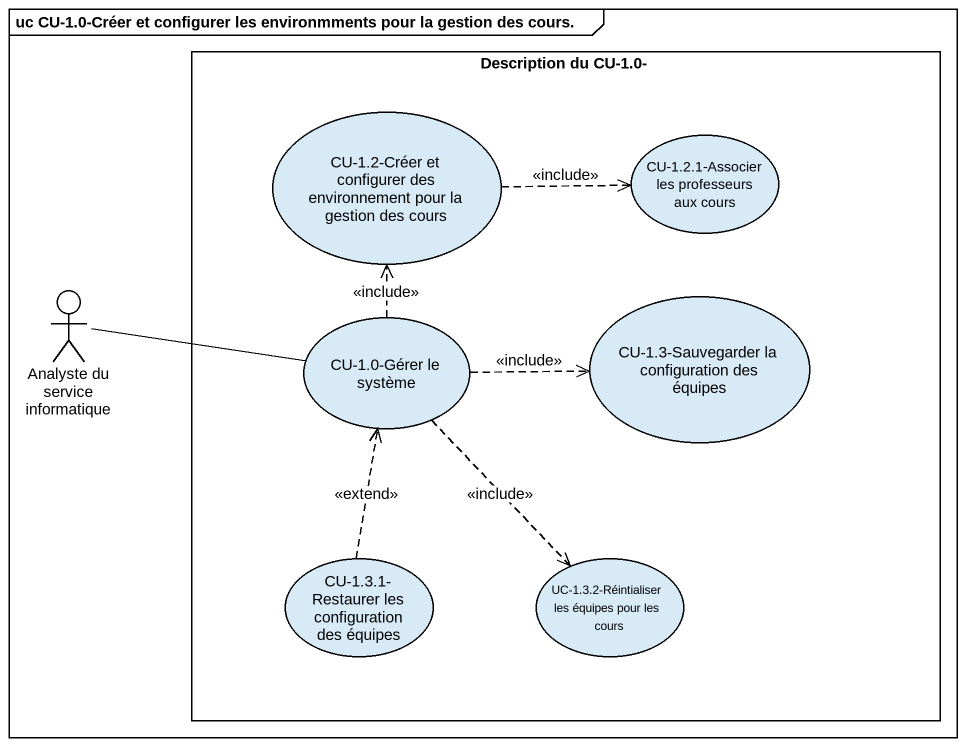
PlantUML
@startuml
mainframe uc CU-1.0-Créer et configurer les environmments pour la gestion des cours.
rectangle "Description du CU-1.0-" as Description_du_CU_1_0 {
  usecase "CU-1.2-Créer et configurer des environnement pour la gestion des cours" as CU_1_2_Créer_et_configurer
  usecase "CU-1.2.1-Associer les professeurs aux cours" as CU_1_2_1_Associer_les
  usecase "CU-1.0-Gérer le système" as CU_1_0_Gérer_le_système
  usecase "CU-1.3-Sauvegarder la configuration des équipes" as CU_1_3_Sauvegarder_la
  usecase "CU-1.3.1- Restaurer les configuration des équipes" as CU_1_3_1_Restaurer_les
  usecase "UC-1.3.2-Réintialiser les équipes pour les cours" as UC_1_3_2_Réintialiser_les
}
actor "Analyste du service informatique" as Analyste_du_service
CU_1_2_Créer_et_configurer .right.> CU_1_2_1_Associer_les : <<include>>
Analyste_du_service -right- CU_1_0_Gérer_le_système
CU_1_0_Gérer_le_système .up.> CU_1_2_Créer_et_configurer : <<include>>
CU_1_0_Gérer_le_système .right.> CU_1_3_Sauvegarder_la : <<include>>
CU_1_0_Gérer_le_système ..> UC_1_3_2_Réintialiser_les : <<include>>
CU_1_3_1_Restaurer_les .up.> CU_1_0_Gérer_le_système : <<extend>>
@enduml
